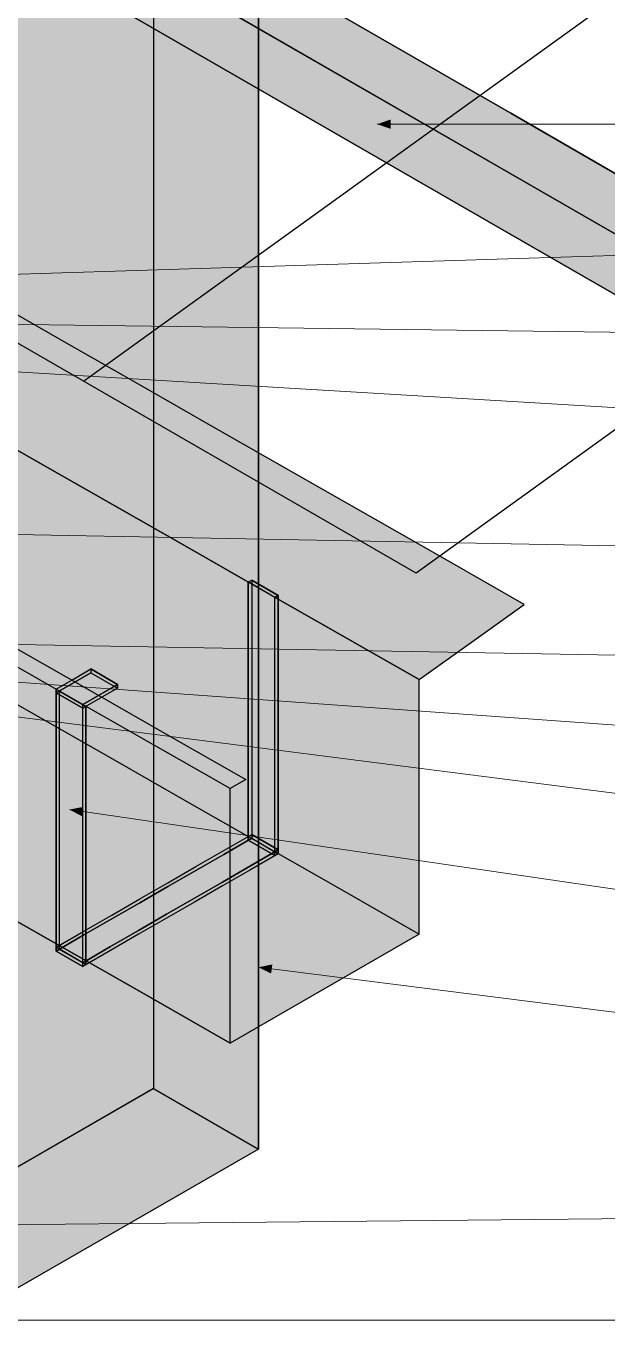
# Model space of a CAD drawing. Header units: metres. Extents: x 0 to 34.2, y 0 to 17.8.
# Drawn here: x 32.171 to 32.651, y 1.285 to 2.354 of the extents above; entities that cross this region are included whole.
import ezdxf

# ---------------------------------------------------------------- set-up
doc = ezdxf.new("R2010")
doc.units = ezdxf.units.M
doc.header["$LTSCALE"] = 0.25
doc.layers.add('ISO-ARISTAS', color=8, linetype='CONTINUOUS')
doc.layers.add('ISO-CONCRETO-SUP', color=254, linetype='CONTINUOUS', true_color=0xe8e8e8)
doc.layers.add('LLAMADAS', color=30, linetype='CONTINUOUS', lineweight=18)

msp = doc.modelspace()

# ---------------------------------------------------------------- linework, layer by layer
at = {"layer": 'ISO-ARISTAS', "color": 250}
for p, q in [((32.9228, 2.5683), (32.2188, 2.0602)), ((32.2765, 2.5346), (32.2765, 2.1819)), ((32.2765, 2.5346), (32.2765, 2.1819)), ((32.3631, 2.1319), (32.3631, 2.4846)), ((32.3631, 2.4846), (32.3631, 2.1319)), ((32.5712, 2.2815), (32.297, 2.4398)), ((32.297, 2.4398), (32.5712, 2.2815)), ((32.5279, 2.2565), (32.2537, 2.4148)), ((32.5279, 2.2565), (32.2537, 2.4148)), ((33.1971, 2.41), (32.493, 1.9019)), ((32.297, 2.3898), (32.5712, 2.2315)), ((32.297, 2.3898), (32.5712, 2.2315)), ((32.493, 1.9019), (31.6703, 2.3769)), ((32.5279, 2.2065), (32.2537, 2.3648)), ((32.2537, 2.3648), (32.5279, 2.2065)), ((32.8455, 2.1231), (32.5712, 2.2815)), ((32.5712, 2.2815), (32.8455, 2.1231)), ((32.8022, 2.0981), (32.5279, 2.2565)), ((32.8022, 2.0981), (32.5279, 2.2565)), ((32.5712, 2.2315), (32.8455, 2.0731)), ((32.5712, 2.2315), (32.8455, 2.0731)), ((32.8022, 2.0481), (32.5279, 2.2065)), ((32.5279, 2.2065), (32.8022, 2.0481)), ((32.2765, 2.1819), (32.2765, 1.8292)), ((32.2765, 2.1819), (32.2765, 1.8292)), ((32.2029, 2.0928), (32.1397, 2.129)), ((32.3631, 1.7792), (32.3631, 2.1319)), ((32.3631, 2.1319), (32.3631, 1.7792)), ((32.2661, 2.0567), (32.2029, 2.0928)), ((32.3293, 2.0206), (32.2661, 2.0567)), ((32.1795, 1.9947), (32.1163, 2.0308)), ((32.1163, 2.0308), (32.1795, 1.9947)), ((32.3925, 1.9844), (32.3293, 2.0206)), ((32.2427, 1.9586), (32.1795, 1.9947)), ((32.1795, 1.9947), (32.2427, 1.9586)), ((32.4558, 1.9483), (32.3925, 1.9844)), ((32.3059, 1.9224), (32.2427, 1.9586)), ((32.2427, 1.9586), (32.3059, 1.9224)), ((32.519, 1.9122), (32.4558, 1.9483)), ((32.3692, 1.8863), (32.3059, 1.9224)), ((32.3059, 1.9224), (32.3692, 1.8863)), ((32.5822, 1.876), (32.519, 1.9122)), ((32.3547, 1.8946), (32.3575, 1.8962)), ((32.3547, 1.8946), (32.3575, 1.8962)), ((32.3547, 1.868), (32.3547, 1.8946)), ((32.3767, 1.8819), (32.3547, 1.8946)), ((32.3547, 1.8946), (32.3547, 1.868)), ((32.3767, 1.8819), (32.3547, 1.8946)), ((32.3575, 1.8962), (32.3575, 1.8696)), ((32.3794, 1.8835), (32.3575, 1.8962)), ((32.3575, 1.8962), (32.3575, 1.8696)), ((32.3575, 1.8962), (32.3794, 1.8835)), ((32.4324, 1.8502), (32.3692, 1.8863)), ((32.3692, 1.8863), (32.4324, 1.8502)), ((32.3767, 1.8819), (32.3794, 1.8835)), ((32.3794, 1.8835), (32.3767, 1.8819)), ((32.3767, 1.8553), (32.3767, 1.8819)), ((32.3767, 1.8553), (32.3767, 1.8819)), ((32.3794, 1.8569), (32.3794, 1.8835)), ((32.3794, 1.8835), (32.3794, 1.8569)), ((32.5389, 1.845), (32.5822, 1.876)), ((32.3547, 1.8413), (32.3547, 1.868)), ((32.3547, 1.868), (32.3547, 1.8413)), ((32.3575, 1.8696), (32.3575, 1.8429)), ((32.3575, 1.8696), (32.3575, 1.8429)), ((32.3767, 1.8286), (32.3767, 1.8553)), ((32.3767, 1.8286), (32.3767, 1.8553)), ((32.3794, 1.8302), (32.3794, 1.8569)), ((32.3794, 1.8569), (32.3794, 1.8302)), ((32.4956, 1.814), (32.4324, 1.8502)), ((32.4324, 1.8502), (32.4956, 1.814)), ((32.163, 1.8399), (32.2263, 1.8038)), ((32.3547, 1.8147), (32.3547, 1.8413)), ((32.3547, 1.8413), (32.3547, 1.8147)), ((32.3575, 1.8429), (32.3575, 1.8163)), ((32.3575, 1.8429), (32.3575, 1.8163)), ((32.4956, 1.814), (32.5389, 1.845)), ((32.2133, 1.7963), (32.1501, 1.8324)), ((32.2133, 1.7963), (32.1501, 1.8324)), ((32.2765, 1.8292), (32.2765, 1.4765)), ((32.2765, 1.8292), (32.2765, 1.4765)), ((32.3767, 1.802), (32.3767, 1.8286)), ((32.3767, 1.802), (32.3767, 1.8286)), ((32.3794, 1.8036), (32.3794, 1.8302)), ((32.3794, 1.8302), (32.3794, 1.8036)), ((32.1163, 1.8208), (32.1795, 1.7847)), ((32.1163, 1.8208), (32.1795, 1.7847)), ((32.2104, 1.8145), (32.2248, 1.8228)), ((32.2104, 1.8145), (32.2248, 1.8228)), ((32.2248, 1.8196), (32.2104, 1.8113)), ((32.2104, 1.8113), (32.2248, 1.8196)), ((32.2248, 1.8228), (32.2248, 1.8196)), ((32.2468, 1.8101), (32.2248, 1.8228)), ((32.2248, 1.8228), (32.2248, 1.8196)), ((32.2248, 1.8228), (32.2468, 1.8101)), ((32.2248, 1.8196), (32.2468, 1.8069)), ((32.2248, 1.8196), (32.2468, 1.8069)), ((32.1961, 1.8062), (32.2104, 1.8145)), ((32.1961, 1.8062), (32.2104, 1.8145)), ((32.2104, 1.8113), (32.1961, 1.803)), ((32.1961, 1.803), (32.2104, 1.8113)), ((32.1961, 1.803), (32.1961, 1.8062)), ((32.2181, 1.7935), (32.1961, 1.8062)), ((32.2181, 1.7935), (32.1961, 1.8062)), ((32.1961, 1.8062), (32.1961, 1.803)), ((32.2468, 1.8101), (32.2324, 1.8018)), ((32.2324, 1.8018), (32.2468, 1.8101)), ((32.2468, 1.8069), (32.2324, 1.7986)), ((32.2468, 1.8069), (32.2324, 1.7986)), ((32.2468, 1.8069), (32.2468, 1.8101)), ((32.2468, 1.8101), (32.2468, 1.8069)), ((32.3547, 1.788), (32.3547, 1.8147)), ((32.3547, 1.8147), (32.3547, 1.788)), ((32.3575, 1.8163), (32.3575, 1.7896)), ((32.3575, 1.8163), (32.3575, 1.7896)), ((32.4956, 1.744), (32.4956, 1.814)), ((32.1961, 1.803), (32.1988, 1.8046)), ((32.1961, 1.803), (32.1988, 1.8046)), ((32.1961, 1.7764), (32.1961, 1.803)), ((32.2181, 1.7903), (32.1961, 1.803)), ((32.1961, 1.803), (32.1961, 1.7764)), ((32.2181, 1.7903), (32.1961, 1.803)), ((32.2181, 1.7903), (32.1961, 1.803)), ((32.1961, 1.803), (32.2181, 1.7903)), ((32.1988, 1.8046), (32.1988, 1.778)), ((32.2208, 1.7919), (32.1988, 1.8046)), ((32.1988, 1.8046), (32.1988, 1.778)), ((32.1988, 1.8046), (32.2208, 1.7919)), ((32.2765, 1.7602), (32.2133, 1.7963)), ((32.2765, 1.7602), (32.2133, 1.7963)), ((32.2324, 1.8018), (32.2181, 1.7935)), ((32.2181, 1.7935), (32.2324, 1.8018)), ((32.2324, 1.7986), (32.2181, 1.7903)), ((32.2324, 1.7986), (32.2181, 1.7903)), ((32.2263, 1.8038), (32.2895, 1.7677)), ((32.3767, 1.7753), (32.3767, 1.802)), ((32.3767, 1.7753), (32.3767, 1.802)), ((32.3794, 1.7769), (32.3794, 1.8036)), ((32.3794, 1.8036), (32.3794, 1.7769)), ((32.1795, 1.7847), (32.2427, 1.7486)), ((32.1795, 1.7847), (32.2427, 1.7486)), ((32.2181, 1.7903), (32.2181, 1.7935)), ((32.2181, 1.7903), (32.2181, 1.7935)), ((32.2181, 1.7903), (32.2208, 1.7919)), ((32.2208, 1.7919), (32.2181, 1.7903)), ((32.2181, 1.7637), (32.2181, 1.7903)), ((32.2181, 1.7637), (32.2181, 1.7903)), ((32.2208, 1.7653), (32.2208, 1.7919)), ((32.2208, 1.7919), (32.2208, 1.7653)), ((32.3547, 1.7614), (32.3547, 1.788)), ((32.3547, 1.788), (32.3547, 1.7614)), ((32.3575, 1.7896), (32.3575, 1.763)), ((32.3575, 1.7896), (32.3575, 1.763)), ((32.1961, 1.7497), (32.1961, 1.7764)), ((32.1961, 1.7764), (32.1961, 1.7497)), ((32.1988, 1.778), (32.1988, 1.7513)), ((32.1988, 1.778), (32.1988, 1.7513)), ((32.3631, 1.4265), (32.3631, 1.7792)), ((32.3631, 1.7792), (32.3631, 1.4265)), ((32.3767, 1.7487), (32.3767, 1.7753)), ((32.3767, 1.7487), (32.3767, 1.7753)), ((32.3794, 1.7503), (32.3794, 1.7769)), ((32.3794, 1.7769), (32.3794, 1.7503)), ((32.2181, 1.737), (32.2181, 1.7637)), ((32.2181, 1.737), (32.2181, 1.7637)), ((32.2208, 1.7386), (32.2208, 1.7653)), ((32.2208, 1.7653), (32.2208, 1.7386)), ((32.2895, 1.7677), (32.3527, 1.7315)), ((32.3575, 1.763), (32.3575, 1.7363)), ((32.3575, 1.763), (32.3575, 1.7363)), ((32.3397, 1.724), (32.2765, 1.7602)), ((32.3397, 1.724), (32.2765, 1.7602)), ((32.3547, 1.7347), (32.3547, 1.7614)), ((32.3547, 1.7614), (32.3547, 1.7347)), ((32.1961, 1.7231), (32.1961, 1.7497)), ((32.1961, 1.7497), (32.1961, 1.7231)), ((32.1988, 1.7513), (32.1988, 1.7247)), ((32.1988, 1.7513), (32.1988, 1.7247)), ((32.2427, 1.7486), (32.3059, 1.7124)), ((32.2427, 1.7486), (32.3059, 1.7124)), ((32.3767, 1.722), (32.3767, 1.7487)), ((32.3767, 1.722), (32.3767, 1.7487)), ((32.3794, 1.7236), (32.3794, 1.7503)), ((32.3794, 1.7503), (32.3794, 1.7236)), ((32.4956, 1.674), (32.4956, 1.744)), ((32.2181, 1.7104), (32.2181, 1.737)), ((32.2181, 1.7104), (32.2181, 1.737)), ((32.2208, 1.712), (32.2208, 1.7386)), ((32.2208, 1.7386), (32.2208, 1.712)), ((32.3527, 1.7315), (32.3397, 1.724)), ((32.3547, 1.7081), (32.3547, 1.7347)), ((32.3547, 1.7347), (32.3547, 1.7081)), ((32.3575, 1.7363), (32.3575, 1.7097)), ((32.3575, 1.7363), (32.3575, 1.7097)), ((32.1961, 1.6964), (32.1961, 1.7231)), ((32.1961, 1.7231), (32.1961, 1.6964)), ((32.1988, 1.7247), (32.1988, 1.698)), ((32.1988, 1.7247), (32.1988, 1.698)), ((32.3397, 1.654), (32.3397, 1.724)), ((32.3767, 1.6954), (32.3767, 1.722)), ((32.3767, 1.6954), (32.3767, 1.722)), ((32.3794, 1.697), (32.3794, 1.7236)), ((32.3794, 1.7236), (32.3794, 1.697)), ((32.2181, 1.6837), (32.2181, 1.7104)), ((32.2181, 1.6837), (32.2181, 1.7104)), ((32.2208, 1.6853), (32.2208, 1.712)), ((32.2208, 1.712), (32.2208, 1.6853)), ((32.3059, 1.7124), (32.3692, 1.6763)), ((32.3059, 1.7124), (32.3692, 1.6763)), ((32.3575, 1.7097), (32.3575, 1.683)), ((32.3575, 1.7097), (32.3575, 1.683)), ((32.3547, 1.6814), (32.3547, 1.7081)), ((32.3547, 1.7081), (32.3547, 1.6814)), ((32.1961, 1.6698), (32.1961, 1.6964)), ((32.1961, 1.6964), (32.1961, 1.6698)), ((32.1988, 1.698), (32.1988, 1.6714)), ((32.1988, 1.698), (32.1988, 1.6714)), ((32.3767, 1.6687), (32.3767, 1.6954)), ((32.3767, 1.6687), (32.3767, 1.6954)), ((32.3794, 1.6703), (32.3794, 1.697)), ((32.3794, 1.697), (32.3794, 1.6703)), ((32.2181, 1.6571), (32.2181, 1.6837)), ((32.2181, 1.6571), (32.2181, 1.6837)), ((32.2208, 1.6587), (32.2208, 1.6853)), ((32.2208, 1.6853), (32.2208, 1.6587)), ((32.3344, 1.6729), (32.3575, 1.6862)), ((32.3344, 1.6729), (32.3575, 1.6862)), ((32.3575, 1.683), (32.3344, 1.6697)), ((32.3344, 1.6697), (32.3575, 1.683)), ((32.3547, 1.6814), (32.3575, 1.683)), ((32.3575, 1.683), (32.3547, 1.6814)), ((32.3767, 1.6687), (32.3547, 1.6814)), ((32.3547, 1.6814), (32.3767, 1.6687)), ((32.3794, 1.6735), (32.3575, 1.6862)), ((32.3575, 1.6862), (32.3575, 1.683)), ((32.3575, 1.6862), (32.3575, 1.683)), ((32.3575, 1.6862), (32.3794, 1.6735)), ((32.3575, 1.683), (32.3794, 1.6703)), ((32.3575, 1.683), (32.3794, 1.6703)), ((32.3575, 1.683), (32.3794, 1.6703)), ((32.3575, 1.683), (32.3794, 1.6703)), ((32.1961, 1.6431), (32.1961, 1.6698)), ((32.1961, 1.6698), (32.1961, 1.6431)), ((32.1988, 1.6714), (32.1988, 1.6447)), ((32.1988, 1.6714), (32.1988, 1.6447)), ((32.3113, 1.6596), (32.3344, 1.6729)), ((32.3113, 1.6596), (32.3344, 1.6729)), ((32.3344, 1.6697), (32.3113, 1.6564)), ((32.3113, 1.6564), (32.3344, 1.6697)), ((32.3794, 1.6735), (32.3564, 1.6602)), ((32.3564, 1.6602), (32.3794, 1.6735)), ((32.3794, 1.6703), (32.3564, 1.657)), ((32.3794, 1.6703), (32.3564, 1.657)), ((32.3692, 1.6763), (32.4324, 1.6402)), ((32.3692, 1.6763), (32.4324, 1.6402)), ((32.3794, 1.6703), (32.3767, 1.6687)), ((32.3794, 1.6703), (32.3767, 1.6687)), ((32.3794, 1.6703), (32.3794, 1.6735)), ((32.3794, 1.6735), (32.3794, 1.6703)), ((32.4956, 1.604), (32.4956, 1.674)), ((32.2181, 1.6304), (32.2181, 1.6571)), ((32.2181, 1.6304), (32.2181, 1.6571)), ((32.2208, 1.632), (32.2208, 1.6587)), ((32.2208, 1.6587), (32.2208, 1.632)), ((32.2883, 1.6463), (32.3113, 1.6596)), ((32.2883, 1.6463), (32.3113, 1.6596)), ((32.3113, 1.6564), (32.2883, 1.6431)), ((32.2883, 1.6431), (32.3113, 1.6564)), ((32.3564, 1.6602), (32.3333, 1.6469)), ((32.3333, 1.6469), (32.3564, 1.6602)), ((32.3564, 1.657), (32.3333, 1.6437)), ((32.3564, 1.657), (32.3333, 1.6437)), ((32.2652, 1.633), (32.2883, 1.6463)), ((32.2652, 1.633), (32.2883, 1.6463)), ((32.3333, 1.6469), (32.3103, 1.6336)), ((32.3103, 1.6336), (32.3333, 1.6469)), ((32.3397, 1.584), (32.3397, 1.654)), ((32.1961, 1.6165), (32.1961, 1.6431)), ((32.1961, 1.6431), (32.1961, 1.6165)), ((32.1988, 1.6447), (32.1988, 1.6181)), ((32.1988, 1.6447), (32.1988, 1.6181)), ((32.2883, 1.6431), (32.2652, 1.6298)), ((32.2652, 1.6298), (32.2883, 1.6431)), ((32.3333, 1.6437), (32.3103, 1.6304)), ((32.3333, 1.6437), (32.3103, 1.6304)), ((32.4324, 1.6402), (32.4956, 1.604)), ((32.4324, 1.6402), (32.4956, 1.604)), ((32.2181, 1.6038), (32.2181, 1.6304)), ((32.2181, 1.6038), (32.2181, 1.6304)), ((32.2208, 1.6054), (32.2208, 1.632)), ((32.2208, 1.632), (32.2208, 1.6054)), ((32.2422, 1.6196), (32.2652, 1.633)), ((32.2422, 1.6196), (32.2652, 1.633)), ((32.2652, 1.6298), (32.2422, 1.6165)), ((32.2422, 1.6165), (32.2652, 1.6298)), ((32.3103, 1.6336), (32.2872, 1.6203)), ((32.2872, 1.6203), (32.3103, 1.6336)), ((32.3103, 1.6304), (32.2872, 1.6171)), ((32.3103, 1.6304), (32.2872, 1.6171)), ((32.2133, 1.5863), (32.1501, 1.6224)), ((32.1501, 1.6224), (32.2133, 1.5863)), ((32.1961, 1.5899), (32.1961, 1.6165)), ((32.1961, 1.6165), (32.1961, 1.5899)), ((32.1988, 1.6181), (32.1988, 1.5914)), ((32.1988, 1.6181), (32.1988, 1.5914)), ((32.2191, 1.6063), (32.2422, 1.6196)), ((32.2191, 1.6063), (32.2422, 1.6196)), ((32.2422, 1.6165), (32.2191, 1.6032)), ((32.2191, 1.6032), (32.2422, 1.6165)), ((32.2872, 1.6203), (32.2642, 1.6069)), ((32.2642, 1.6069), (32.2872, 1.6203)), ((32.2872, 1.6171), (32.2642, 1.6038)), ((32.2872, 1.6171), (32.2642, 1.6038)), ((32.1961, 1.593), (32.2191, 1.6063)), ((32.1961, 1.593), (32.2191, 1.6063)), ((32.2191, 1.6032), (32.1961, 1.5899)), ((32.1961, 1.5899), (32.2191, 1.6032)), ((32.2181, 1.5772), (32.2181, 1.6038)), ((32.2181, 1.5772), (32.2181, 1.6038)), ((32.2208, 1.5787), (32.2208, 1.6054)), ((32.2208, 1.6054), (32.2208, 1.5787)), ((32.2642, 1.6069), (32.2411, 1.5936)), ((32.2411, 1.5936), (32.2642, 1.6069)), ((32.2642, 1.6038), (32.2411, 1.5905)), ((32.2642, 1.6038), (32.2411, 1.5905)), ((32.4956, 1.604), (32.4436, 1.574)), ((32.1961, 1.5899), (32.1961, 1.593)), ((32.2181, 1.5803), (32.1961, 1.593)), ((32.2181, 1.5803), (32.1961, 1.593)), ((32.1961, 1.593), (32.1961, 1.5899)), ((32.2411, 1.5936), (32.2181, 1.5803)), ((32.2181, 1.5803), (32.2411, 1.5936)), ((32.1961, 1.5899), (32.1988, 1.5914)), ((32.1988, 1.5914), (32.1961, 1.5899)), ((32.2181, 1.5772), (32.1961, 1.5899)), ((32.1961, 1.5899), (32.2181, 1.5772)), ((32.2181, 1.5772), (32.1961, 1.5899)), ((32.1961, 1.5899), (32.2181, 1.5772)), ((32.1988, 1.5914), (32.2208, 1.5787)), ((32.1988, 1.5914), (32.2208, 1.5787)), ((32.2765, 1.5502), (32.2133, 1.5863)), ((32.2133, 1.5863), (32.2765, 1.5502)), ((32.2411, 1.5905), (32.2181, 1.5772)), ((32.2411, 1.5905), (32.2181, 1.5772)), ((32.3397, 1.514), (32.3397, 1.584)), ((32.2181, 1.5772), (32.2181, 1.5803)), ((32.2181, 1.5772), (32.2181, 1.5803)), ((32.2208, 1.5787), (32.2181, 1.5772)), ((32.2208, 1.5787), (32.2181, 1.5772)), ((32.4436, 1.574), (32.3917, 1.544)), ((32.3397, 1.514), (32.2765, 1.5502)), ((32.2765, 1.5502), (32.3397, 1.514)), ((32.3917, 1.544), (32.3397, 1.514)), ((32.06, 1.3515), (32.2765, 1.4765)), ((32.2765, 1.4765), (32.06, 1.3515)), ((32.2765, 1.4765), (32.3631, 1.4265)), ((32.2765, 1.4765), (32.3631, 1.4265)), ((32.3631, 1.4265), (32.1466, 1.3015)), ((32.3631, 1.4265), (32.1466, 1.3015))]:
    msp.add_line(p, q, dxfattribs=at)
at = {"layer": 'ISO-CONCRETO-SUP', "true_color": 0x575d65}
for points in [[(32.3041, 2.4706), (32.0731, 2.3039), (32.3041, 2.5456), (32.0731, 2.3789)], [(32.2765, 2.1819), (32.06, 2.0569), (32.2765, 2.5346), (32.06, 2.4096)], [(32.3631, 2.1319), (32.1466, 2.0069), (32.3631, 2.4846), (32.1466, 2.3596)], [(32.2765, 1.8292), (32.06, 1.7042), (32.2765, 2.1819), (32.06, 2.0569)], [(32.3631, 1.7792), (32.1466, 1.6542), (32.3631, 2.1319), (32.1466, 2.0069)], [(32.2765, 1.4765), (32.06, 1.3515), (32.2765, 1.8292), (32.06, 1.7042)], [(32.3631, 1.4265), (32.1466, 1.3015), (32.3631, 1.7792), (32.1466, 1.6542)]]:
    msp.add_solid(points, dxfattribs=at)
at = {"layer": 'ISO-CONCRETO-SUP', "true_color": 0x616771}
for points in [[(32.2765, 2.1819), (32.3631, 2.1319), (32.2765, 2.5346), (32.3631, 2.4846)], [(32.297, 2.3898), (32.5712, 2.2315), (32.297, 2.4398), (32.5712, 2.2815)], [(32.2537, 2.3648), (32.5279, 2.2065), (32.2537, 2.4148), (32.5279, 2.2565)], [(32.5712, 2.2315), (32.8455, 2.0731), (32.5712, 2.2815), (32.8455, 2.1231)], [(32.5279, 2.2065), (32.8022, 2.0481), (32.5279, 2.2565), (32.8022, 2.0981)], [(32.2765, 1.8292), (32.3631, 1.7792), (32.2765, 2.1819), (32.3631, 2.1319)], [(32.2765, 1.4765), (32.3631, 1.4265), (32.2765, 1.8292), (32.3631, 1.7792)]]:
    msp.add_solid(points, dxfattribs=at)
at = {"layer": 'ISO-CONCRETO-SUP', "true_color": 0x6b737d}
for points in [[(32.297, 2.4398), (32.5712, 2.2815), (32.2537, 2.4148), (32.5279, 2.2565)], [(32.297, 2.3898), (32.5712, 2.2315), (32.2537, 2.3648), (32.5279, 2.2065)], [(32.5712, 2.2815), (32.8455, 2.1231), (32.5279, 2.2565), (32.8022, 2.0981)], [(32.5712, 2.2315), (32.8455, 2.0731), (32.5279, 2.2065), (32.8022, 2.0481)], [(32.2765, 1.4765), (32.3631, 1.4265), (32.06, 1.3515), (32.1466, 1.3015)]]:
    msp.add_solid(points, dxfattribs=at)
at = {"layer": 'ISO-CONCRETO-SUP', "true_color": 0xc1c5cc}
for points in [[(32.0964, 2.098), (32.1596, 2.0618), (32.1397, 2.129), (32.2029, 2.0928)], [(32.1596, 2.0618), (32.2228, 2.0257), (32.2029, 2.0928), (32.2661, 2.0567)], [(32.1163, 2.0308), (32.1795, 1.9947), (32.1596, 2.0618), (32.2228, 2.0257)], [(32.2228, 2.0257), (32.286, 1.9896), (32.2661, 2.0567), (32.3293, 2.0206)], [(32.1795, 1.9947), (32.2427, 1.9586), (32.2228, 2.0257), (32.286, 1.9896)], [(32.286, 1.9896), (32.3492, 1.9534), (32.3293, 2.0206), (32.3925, 1.9844)], [(32.2427, 1.9586), (32.3059, 1.9224), (32.286, 1.9896), (32.3492, 1.9534)], [(32.3492, 1.9534), (32.4125, 1.9173), (32.3925, 1.9844), (32.4558, 1.9483)], [(32.3059, 1.9224), (32.3692, 1.8863), (32.3492, 1.9534), (32.4125, 1.9173)], [(32.4125, 1.9173), (32.4757, 1.8811), (32.4558, 1.9483), (32.519, 1.9122)], [(32.3692, 1.8863), (32.4324, 1.8502), (32.4125, 1.9173), (32.4757, 1.8811)], [(32.4757, 1.8811), (32.5389, 1.845), (32.519, 1.9122), (32.5822, 1.876)], [(32.4324, 1.8502), (32.4956, 1.814), (32.4757, 1.8811), (32.5389, 1.845)]]:
    msp.add_solid(points, dxfattribs=at)
at = {"layer": 'ISO-CONCRETO-SUP', "true_color": 0xaaadb3}
for points in [[(32.1163, 1.9608), (32.1795, 1.9247), (32.1163, 2.0308), (32.1795, 1.9947)], [(32.1795, 1.9247), (32.2427, 1.8886), (32.1795, 1.9947), (32.2427, 1.9586)], [(32.1163, 1.8908), (32.1795, 1.8547), (32.1163, 1.9608), (32.1795, 1.9247)], [(32.2427, 1.8886), (32.3059, 1.8524), (32.2427, 1.9586), (32.3059, 1.9224)], [(32.1795, 1.8547), (32.2427, 1.8186), (32.1795, 1.9247), (32.2427, 1.8886)], [(32.3059, 1.8524), (32.3692, 1.8163), (32.3059, 1.9224), (32.3692, 1.8863)], [(32.1163, 1.8208), (32.1795, 1.7847), (32.1163, 1.8908), (32.1795, 1.8547)], [(32.2427, 1.8186), (32.3059, 1.7824), (32.2427, 1.8886), (32.3059, 1.8524)], [(32.3692, 1.8163), (32.4324, 1.7802), (32.3692, 1.8863), (32.4324, 1.8502)], [(32.1795, 1.7847), (32.2427, 1.7486), (32.1795, 1.8547), (32.2427, 1.8186)], [(32.3059, 1.7824), (32.3692, 1.7463), (32.3059, 1.8524), (32.3692, 1.8163)], [(32.4324, 1.7802), (32.4956, 1.744), (32.4324, 1.8502), (32.4956, 1.814)], [(32.1501, 1.7624), (32.2133, 1.7263), (32.1501, 1.8324), (32.2133, 1.7963)], [(32.2427, 1.7486), (32.3059, 1.7124), (32.2427, 1.8186), (32.3059, 1.7824)], [(32.3692, 1.7463), (32.4324, 1.7102), (32.3692, 1.8163), (32.4324, 1.7802)], [(32.2133, 1.7263), (32.2765, 1.6902), (32.2133, 1.7963), (32.2765, 1.7602)], [(32.3059, 1.7124), (32.3692, 1.6763), (32.3059, 1.7824), (32.3692, 1.7463)], [(32.4324, 1.7102), (32.4956, 1.674), (32.4324, 1.7802), (32.4956, 1.744)], [(32.1501, 1.6924), (32.2133, 1.6563), (32.1501, 1.7624), (32.2133, 1.7263)], [(32.2765, 1.6902), (32.3397, 1.654), (32.2765, 1.7602), (32.3397, 1.724)], [(32.3692, 1.6763), (32.4324, 1.6402), (32.3692, 1.7463), (32.4324, 1.7102)], [(32.2133, 1.6563), (32.2765, 1.6201), (32.2133, 1.7263), (32.2765, 1.6902)], [(32.4324, 1.6402), (32.4956, 1.604), (32.4324, 1.7102), (32.4956, 1.674)], [(32.1501, 1.6224), (32.2133, 1.5863), (32.1501, 1.6924), (32.2133, 1.6563)], [(32.2765, 1.6201), (32.3397, 1.584), (32.2765, 1.6902), (32.3397, 1.654)], [(32.2133, 1.5863), (32.2765, 1.5502), (32.2133, 1.6563), (32.2765, 1.6201)], [(32.2765, 1.5502), (32.3397, 1.514), (32.2765, 1.6201), (32.3397, 1.584)]]:
    msp.add_solid(points, dxfattribs=at)
at = {"layer": 'ISO-CONCRETO-SUP', "true_color": 0x6a7481}
for points in [[(32.3575, 1.8696), (32.3547, 1.868), (32.3575, 1.8962), (32.3547, 1.8946)], [(32.3794, 1.8569), (32.3767, 1.8553), (32.3794, 1.8835), (32.3767, 1.8819)], [(32.3575, 1.8429), (32.3547, 1.8413), (32.3575, 1.8696), (32.3547, 1.868)], [(32.3794, 1.8302), (32.3767, 1.8286), (32.3794, 1.8569), (32.3767, 1.8553)], [(32.3575, 1.8163), (32.3547, 1.8147), (32.3575, 1.8429), (32.3547, 1.8413)], [(32.3794, 1.8036), (32.3767, 1.802), (32.3794, 1.8302), (32.3767, 1.8286)], [(32.2248, 1.8196), (32.2104, 1.8113), (32.2248, 1.8228), (32.2104, 1.8145)], [(32.2104, 1.8113), (32.1961, 1.803), (32.2104, 1.8145), (32.1961, 1.8062)], [(32.2468, 1.8069), (32.2324, 1.7986), (32.2468, 1.8101), (32.2324, 1.8018)], [(32.3575, 1.7896), (32.3547, 1.788), (32.3575, 1.8163), (32.3547, 1.8147)], [(32.1988, 1.778), (32.1961, 1.7764), (32.1988, 1.8046), (32.1961, 1.803)], [(32.2324, 1.7986), (32.2181, 1.7903), (32.2324, 1.8018), (32.2181, 1.7935)], [(32.3794, 1.7769), (32.3767, 1.7753), (32.3794, 1.8036), (32.3767, 1.802)], [(32.2208, 1.7653), (32.2181, 1.7637), (32.2208, 1.7919), (32.2181, 1.7903)], [(32.3575, 1.763), (32.3547, 1.7614), (32.3575, 1.7896), (32.3547, 1.788)], [(32.1988, 1.7513), (32.1961, 1.7497), (32.1988, 1.778), (32.1961, 1.7764)], [(32.3794, 1.7503), (32.3767, 1.7487), (32.3794, 1.7769), (32.3767, 1.7753)], [(32.2208, 1.7386), (32.2181, 1.737), (32.2208, 1.7653), (32.2181, 1.7637)], [(32.3575, 1.7363), (32.3547, 1.7347), (32.3575, 1.763), (32.3547, 1.7614)], [(32.1988, 1.7247), (32.1961, 1.7231), (32.1988, 1.7513), (32.1961, 1.7497)], [(32.3794, 1.7236), (32.3767, 1.722), (32.3794, 1.7503), (32.3767, 1.7487)], [(32.2208, 1.712), (32.2181, 1.7104), (32.2208, 1.7386), (32.2181, 1.737)], [(32.3575, 1.7097), (32.3547, 1.7081), (32.3575, 1.7363), (32.3547, 1.7347)], [(32.1988, 1.698), (32.1961, 1.6964), (32.1988, 1.7247), (32.1961, 1.7231)], [(32.3794, 1.697), (32.3767, 1.6954), (32.3794, 1.7236), (32.3767, 1.722)], [(32.2208, 1.6853), (32.2181, 1.6837), (32.2208, 1.712), (32.2181, 1.7104)], [(32.3575, 1.683), (32.3547, 1.6814), (32.3575, 1.7097), (32.3547, 1.7081)], [(32.1988, 1.6714), (32.1961, 1.6698), (32.1988, 1.698), (32.1961, 1.6964)], [(32.3794, 1.6703), (32.3767, 1.6687), (32.3794, 1.697), (32.3767, 1.6954)], [(32.2208, 1.6587), (32.2181, 1.6571), (32.2208, 1.6853), (32.2181, 1.6837)], [(32.3575, 1.683), (32.3344, 1.6697), (32.3575, 1.6862), (32.3344, 1.6729)], [(32.1988, 1.6447), (32.1961, 1.6431), (32.1988, 1.6714), (32.1961, 1.6698)], [(32.3344, 1.6697), (32.3113, 1.6564), (32.3344, 1.6729), (32.3113, 1.6596)], [(32.3794, 1.6703), (32.3564, 1.657), (32.3794, 1.6735), (32.3564, 1.6602)], [(32.2208, 1.632), (32.2181, 1.6304), (32.2208, 1.6587), (32.2181, 1.6571)], [(32.3113, 1.6564), (32.2883, 1.6431), (32.3113, 1.6596), (32.2883, 1.6463)], [(32.3564, 1.657), (32.3333, 1.6437), (32.3564, 1.6602), (32.3333, 1.6469)], [(32.2883, 1.6431), (32.2652, 1.6298), (32.2883, 1.6463), (32.2652, 1.633)], [(32.3333, 1.6437), (32.3103, 1.6304), (32.3333, 1.6469), (32.3103, 1.6336)], [(32.1988, 1.6181), (32.1961, 1.6165), (32.1988, 1.6447), (32.1961, 1.6431)], [(32.2208, 1.6054), (32.2181, 1.6038), (32.2208, 1.632), (32.2181, 1.6304)], [(32.2652, 1.6298), (32.2422, 1.6165), (32.2652, 1.633), (32.2422, 1.6196)], [(32.3103, 1.6304), (32.2872, 1.6171), (32.3103, 1.6336), (32.2872, 1.6203)], [(32.1988, 1.5914), (32.1961, 1.5899), (32.1988, 1.6181), (32.1961, 1.6165)], [(32.2422, 1.6165), (32.2191, 1.6032), (32.2422, 1.6196), (32.2191, 1.6063)], [(32.2872, 1.6171), (32.2642, 1.6038), (32.2872, 1.6203), (32.2642, 1.6069)], [(32.2191, 1.6032), (32.1961, 1.5899), (32.2191, 1.6063), (32.1961, 1.593)], [(32.2208, 1.5787), (32.2181, 1.5772), (32.2208, 1.6054), (32.2181, 1.6038)], [(32.2642, 1.6038), (32.2411, 1.5905), (32.2642, 1.6069), (32.2411, 1.5936)], [(32.2411, 1.5905), (32.2181, 1.5772), (32.2411, 1.5936), (32.2181, 1.5803)]]:
    msp.add_solid(points, dxfattribs=at)
at = {"layer": 'ISO-CONCRETO-SUP', "true_color": 0x838f9f}
for points in [[(32.3575, 1.8962), (32.3794, 1.8835), (32.3547, 1.8946), (32.3767, 1.8819)], [(32.2248, 1.8228), (32.2468, 1.8101), (32.2104, 1.8145), (32.2324, 1.8018)], [(32.2248, 1.8196), (32.2468, 1.8069), (32.2104, 1.8113), (32.2324, 1.7986)], [(32.2104, 1.8145), (32.2324, 1.8018), (32.1961, 1.8062), (32.2181, 1.7935)], [(32.2104, 1.8113), (32.2324, 1.7986), (32.1961, 1.803), (32.2181, 1.7903)], [(32.1988, 1.8046), (32.2208, 1.7919), (32.1961, 1.803), (32.2181, 1.7903)], [(32.3575, 1.6862), (32.3794, 1.6735), (32.3344, 1.6729), (32.3564, 1.6602)], [(32.3575, 1.683), (32.3794, 1.6703), (32.3344, 1.6697), (32.3564, 1.657)], [(32.3575, 1.683), (32.3794, 1.6703), (32.3547, 1.6814), (32.3767, 1.6687)], [(32.3344, 1.6729), (32.3564, 1.6602), (32.3113, 1.6596), (32.3333, 1.6469)], [(32.3344, 1.6697), (32.3564, 1.657), (32.3113, 1.6564), (32.3333, 1.6437)], [(32.3113, 1.6596), (32.3333, 1.6469), (32.2883, 1.6463), (32.3103, 1.6336)], [(32.3113, 1.6564), (32.3333, 1.6437), (32.2883, 1.6431), (32.3103, 1.6304)], [(32.2883, 1.6463), (32.3103, 1.6336), (32.2652, 1.633), (32.2872, 1.6203)], [(32.2883, 1.6431), (32.3103, 1.6304), (32.2652, 1.6298), (32.2872, 1.6171)], [(32.2652, 1.633), (32.2872, 1.6203), (32.2422, 1.6196), (32.2642, 1.6069)], [(32.2652, 1.6298), (32.2872, 1.6171), (32.2422, 1.6165), (32.2642, 1.6038)], [(32.2422, 1.6196), (32.2642, 1.6069), (32.2191, 1.6063), (32.2411, 1.5936)], [(32.2422, 1.6165), (32.2642, 1.6038), (32.2191, 1.6032), (32.2411, 1.5905)], [(32.2191, 1.6063), (32.2411, 1.5936), (32.1961, 1.593), (32.2181, 1.5803)], [(32.2191, 1.6032), (32.2411, 1.5905), (32.1961, 1.5899), (32.2181, 1.5772)], [(32.1988, 1.5914), (32.2208, 1.5787), (32.1961, 1.5899), (32.2181, 1.5772)]]:
    msp.add_solid(points, dxfattribs=at)
at = {"layer": 'ISO-CONCRETO-SUP', "true_color": 0x768190}
for points in [[(32.3547, 1.868), (32.3767, 1.8553), (32.3547, 1.8946), (32.3767, 1.8819)], [(32.3575, 1.8696), (32.3794, 1.8569), (32.3575, 1.8962), (32.3794, 1.8835)], [(32.3547, 1.8413), (32.3767, 1.8286), (32.3547, 1.868), (32.3767, 1.8553)], [(32.3575, 1.8429), (32.3794, 1.8302), (32.3575, 1.8696), (32.3794, 1.8569)], [(32.3547, 1.8147), (32.3767, 1.802), (32.3547, 1.8413), (32.3767, 1.8286)], [(32.3575, 1.8163), (32.3794, 1.8036), (32.3575, 1.8429), (32.3794, 1.8302)], [(32.2248, 1.8196), (32.2468, 1.8069), (32.2248, 1.8228), (32.2468, 1.8101)], [(32.1961, 1.803), (32.2181, 1.7903), (32.1961, 1.8062), (32.2181, 1.7935)], [(32.3547, 1.788), (32.3767, 1.7753), (32.3547, 1.8147), (32.3767, 1.802)], [(32.3575, 1.7896), (32.3794, 1.7769), (32.3575, 1.8163), (32.3794, 1.8036)], [(32.1961, 1.7764), (32.2181, 1.7637), (32.1961, 1.803), (32.2181, 1.7903)], [(32.1988, 1.778), (32.2208, 1.7653), (32.1988, 1.8046), (32.2208, 1.7919)], [(32.3547, 1.7614), (32.3767, 1.7487), (32.3547, 1.788), (32.3767, 1.7753)], [(32.3575, 1.763), (32.3794, 1.7503), (32.3575, 1.7896), (32.3794, 1.7769)], [(32.1961, 1.7497), (32.2181, 1.737), (32.1961, 1.7764), (32.2181, 1.7637)], [(32.1988, 1.7513), (32.2208, 1.7386), (32.1988, 1.778), (32.2208, 1.7653)], [(32.3575, 1.7363), (32.3794, 1.7236), (32.3575, 1.763), (32.3794, 1.7503)], [(32.3547, 1.7347), (32.3767, 1.722), (32.3547, 1.7614), (32.3767, 1.7487)], [(32.1961, 1.7231), (32.2181, 1.7104), (32.1961, 1.7497), (32.2181, 1.737)], [(32.1988, 1.7247), (32.2208, 1.712), (32.1988, 1.7513), (32.2208, 1.7386)], [(32.3547, 1.7081), (32.3767, 1.6954), (32.3547, 1.7347), (32.3767, 1.722)], [(32.3575, 1.7097), (32.3794, 1.697), (32.3575, 1.7363), (32.3794, 1.7236)], [(32.1961, 1.6964), (32.2181, 1.6837), (32.1961, 1.7231), (32.2181, 1.7104)], [(32.1988, 1.698), (32.2208, 1.6853), (32.1988, 1.7247), (32.2208, 1.712)], [(32.3575, 1.683), (32.3794, 1.6703), (32.3575, 1.7097), (32.3794, 1.697)], [(32.3547, 1.6814), (32.3767, 1.6687), (32.3547, 1.7081), (32.3767, 1.6954)], [(32.1961, 1.6698), (32.2181, 1.6571), (32.1961, 1.6964), (32.2181, 1.6837)], [(32.1988, 1.6714), (32.2208, 1.6587), (32.1988, 1.698), (32.2208, 1.6853)], [(32.3575, 1.683), (32.3794, 1.6703), (32.3575, 1.6862), (32.3794, 1.6735)], [(32.1961, 1.6431), (32.2181, 1.6304), (32.1961, 1.6698), (32.2181, 1.6571)], [(32.1988, 1.6447), (32.2208, 1.632), (32.1988, 1.6714), (32.2208, 1.6587)], [(32.1961, 1.6165), (32.2181, 1.6038), (32.1961, 1.6431), (32.2181, 1.6304)], [(32.1988, 1.6181), (32.2208, 1.6054), (32.1988, 1.6447), (32.2208, 1.632)], [(32.1961, 1.5899), (32.2181, 1.5772), (32.1961, 1.6165), (32.2181, 1.6038)], [(32.1988, 1.5914), (32.2208, 1.5787), (32.1988, 1.6181), (32.2208, 1.6054)], [(32.1961, 1.5899), (32.2181, 1.5772), (32.1961, 1.593), (32.2181, 1.5803)]]:
    msp.add_solid(points, dxfattribs=at)
at = {"layer": 'ISO-CONCRETO-SUP', "true_color": 0xbcc0c7}
for points in [[(32.163, 1.8399), (32.2263, 1.8038), (32.1501, 1.8324), (32.2133, 1.7963)], [(32.1163, 1.8208), (32.1795, 1.7847), (32.0643, 1.7908), (32.1275, 1.7547)], [(32.2263, 1.8038), (32.2895, 1.7677), (32.2133, 1.7963), (32.2765, 1.7602)], [(32.1795, 1.7847), (32.2427, 1.7486), (32.1275, 1.7547), (32.1908, 1.7186)], [(32.2895, 1.7677), (32.3527, 1.7315), (32.2765, 1.7602), (32.3397, 1.724)], [(32.1275, 1.7547), (32.1908, 1.7186), (32.0756, 1.7247), (32.1388, 1.6886)], [(32.2427, 1.7486), (32.3059, 1.7124), (32.1908, 1.7186), (32.254, 1.6824)], [(32.1908, 1.7186), (32.254, 1.6824), (32.1388, 1.6886), (32.202, 1.6524)], [(32.3059, 1.7124), (32.3692, 1.6763), (32.254, 1.6824), (32.3172, 1.6463)], [(32.1388, 1.6886), (32.202, 1.6524), (32.0868, 1.6586), (32.1501, 1.6224)], [(32.254, 1.6824), (32.3172, 1.6463), (32.202, 1.6524), (32.2652, 1.6163)], [(32.3692, 1.6763), (32.4324, 1.6402), (32.3172, 1.6463), (32.3804, 1.6101)], [(32.202, 1.6524), (32.2652, 1.6163), (32.1501, 1.6224), (32.2133, 1.5863)], [(32.3172, 1.6463), (32.3804, 1.6101), (32.2652, 1.6163), (32.3285, 1.5802)], [(32.4324, 1.6402), (32.4956, 1.604), (32.3804, 1.6101), (32.4436, 1.574)], [(32.2652, 1.6163), (32.3285, 1.5802), (32.2133, 1.5863), (32.2765, 1.5502)], [(32.3804, 1.6101), (32.4436, 1.574), (32.3285, 1.5802), (32.3917, 1.544)], [(32.3285, 1.5802), (32.3917, 1.544), (32.2765, 1.5502), (32.3397, 1.514)]]:
    msp.add_solid(points, dxfattribs=at)
at = {"layer": 'LLAMADAS'}
for p, q in [((33.25, 2.2725), (32.461, 2.2725)), ((33.25, 2.1828), (31.5949, 2.1307)), ((33.25, 2.093), (31.8844, 2.111)), ((33.25, 2.0033), (32.1492, 2.0688)), ((33.25, 1.9135), (31.7482, 1.9415)), ((33.25, 1.8238), (31.7716, 1.85)), ((33.25, 1.734), (32.0811, 1.8178)), ((33.25, 1.6443), (32.0539, 1.7974)), ((33.25, 1.5545), (32.2071, 1.7067)), ((33.25, 1.4648), (32.3631, 1.5765)), ((33.25, 1.375), (32.0994, 1.3633)), ((33.25, 1.2853), (32.0959, 1.2853))]:
    msp.add_line(p, q, dxfattribs=at)
for points in [[(32.461, 2.2725), (32.472, 2.2687), (32.472, 2.2764)], [(32.2071, 1.7067), (32.2174, 1.7013), (32.2185, 1.7089)], [(32.3631, 1.5765), (32.3735, 1.5713), (32.3745, 1.5789)]]:
    msp.add_solid(points, dxfattribs=at)

doc.saveas('drawing.dxf')
